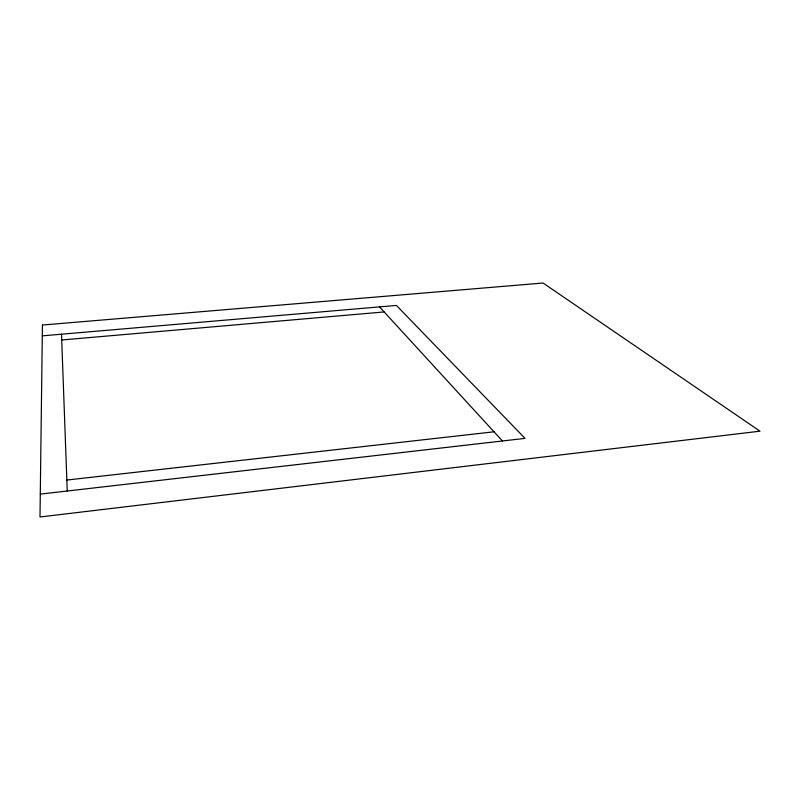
<?xml version="1.0" encoding="UTF-8"?>
<svg xmlns="http://www.w3.org/2000/svg" width="800" height="800" viewBox="0 0 800 800"><rect width="100%" height="100%" fill="white"/><g stroke="black" fill="none" stroke-linecap="round" stroke-linejoin="round"><path stroke-width="1.2" d="M40.29 494.11L525.02 438.38L396.43 305.43L42.29 335.86M66.84 480.05L494.03 431.8M61.72 339.99L384.15 311.94M379.52 306.88L502.44 440.98M61.51 334.21L67.24 491.02M42.43 325.03L40 516.98L760 431.18L543.05 283.02L42.43 325.03"/></g></svg>
